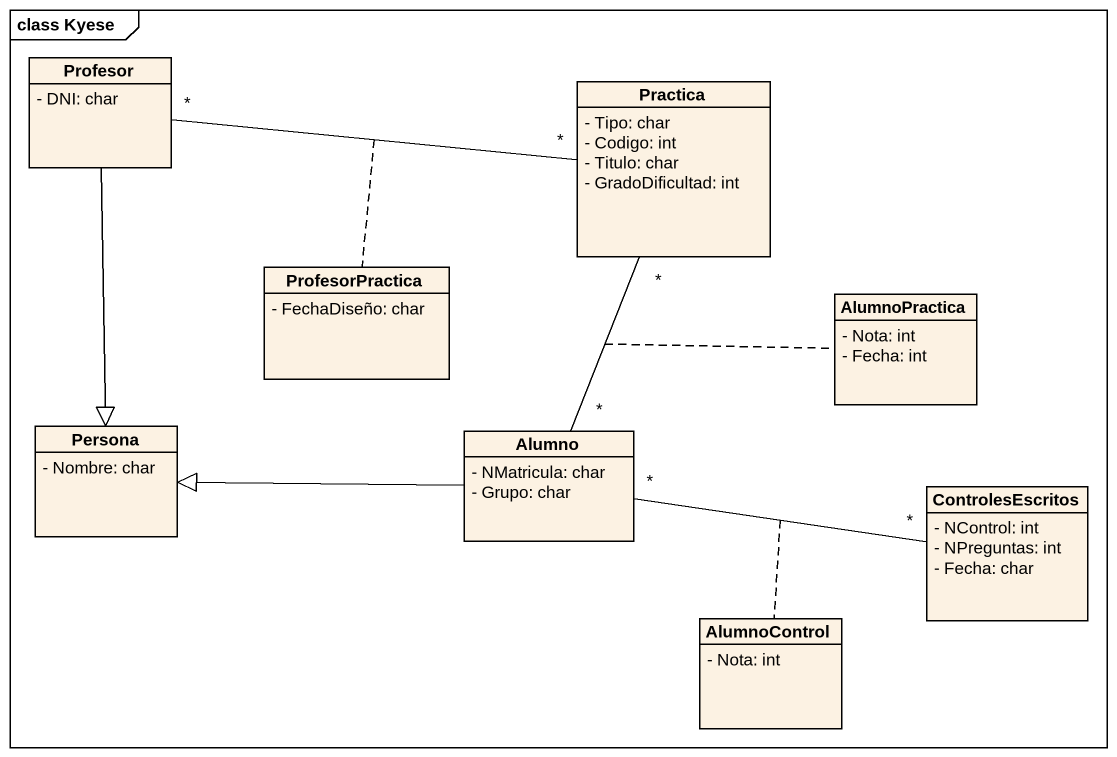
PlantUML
@startuml
mainframe class Kyese
hide circle
hide empty members
skinparam classAttributeIconSize 0
class Profesor {
  - DNI: char
}
class Practica {
  - Tipo: char
  - Codigo: int
  - Titulo: char
  - GradoDificultad: int
}
class ProfesorPractica {
  - FechaDiseño: char
}
class AlumnoPractica {
  - Nota: int
  - Fecha: int
}
class Persona {
  - Nombre: char
}
class Alumno {
  - NMatricula: char
  - Grupo: char
}
class ControlesEscritos {
  - NControl: int
  - NPreguntas: int
  - Fecha: char
}
class AlumnoControl {
  - Nota: int
}
Profesor "*" -right- "*" Practica
(Profesor, Practica) .. ProfesorPractica
Profesor --|> Persona
Alumno "*" -up- "*" Practica
(Alumno, Practica) .. AlumnoPractica
Alumno -left-|> Persona
Alumno "*" -right- "*" ControlesEscritos
(Alumno, ControlesEscritos) .. AlumnoControl
@enduml
